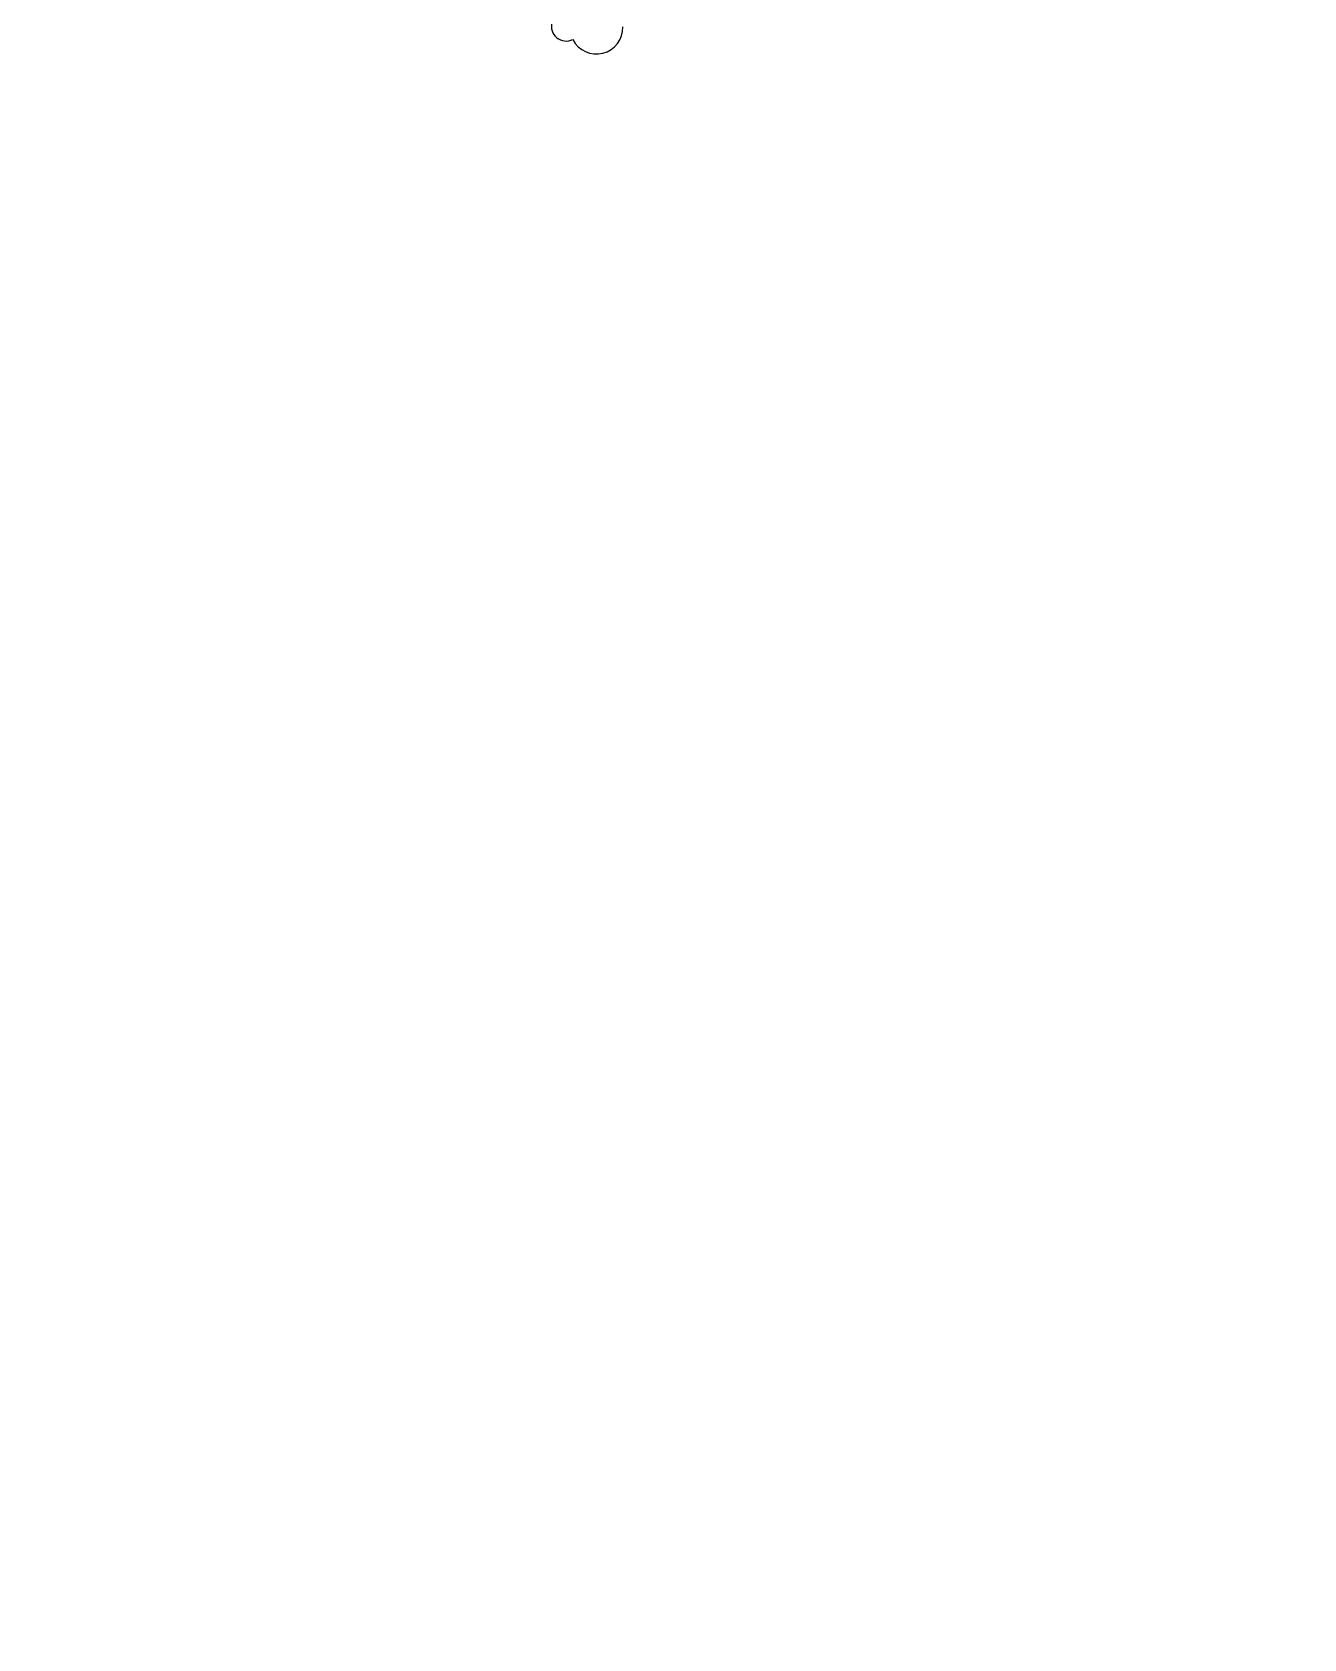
# Model space of a CAD drawing. Header units: metres. Extents: x 2682525 to 2683550, y 1250555 to 1251328.
# Drawn here: x 2683110.31 to 2683118.55, y 1250871.95 to 1250882.35 of the extents above; entities that cross this region are included whole.
import ezdxf

# ---------------------------------------------------------------- set-up
doc = ezdxf.new("R2010")
doc.units = ezdxf.units.M
doc.header["$PDMODE"] = 2
doc.header["$PDSIZE"] = -2
for name, pattern in [('IMPORT-_24_ISO-02 Strichlinie _2_', [38.09999999999999, 30.47999999999999, -7.619999999999998]), ('IMPORT-_25_VW-01 Strichlinie kurz _2_', [21.165312, 10.580624, -10.584688]), ('Verdeckt', [3, 2, -0.9999999999999999]), ('Verdeckt 0_75', [1.5, 0.75, -0.75])]:
    doc.linetypes.add(name, pattern=pattern)
for name, color, linetype, lineweight, true_color in [('2458 A U1_dwg-1', 9, 'Continuous', 18, 0x808080), ('_24_800 Beschriftung-1_100-Text-2', 1, 'Continuous', 18, 0xff0000), ('_24_Keine-1', 1, 'IMPORT-_24_ISO-02 Strichlinie _2_', 18, 0xff0000), ('_25_200 Materialien-Beton', 9, 'Continuous', 18, 0x808080), ('_25_200 Materialien-Fertigbeton', 9, 'Continuous', 18, 0x808080), ('_25_300 Bauteile 3D-Raum-NGF Nettogeschossfläche', 9, 'Continuous', 18, 0x808080), ('_25_300 Bauteile 3D-Stuetze', 9, 'Continuous', 18, 0x808080), ('_25_300 Bauteile 3D-Wand Innen', 9, 'Continuous', 18, 0x808080), ('_25_500 Technik-Kanalisation Schächte', 9, 'Continuous', 18, 0x808080), ('_25_600 Situation-Baulinie', 9, 'Continuous', 18, 0x808080), ('_25_700 Aemter-Feuerpolizei-Fluchtweg', 9, 'IMPORT-_25_VW-01 Strichlinie kurz _2_', 18, 0x808080), ('_25_Keine', 9, 'Continuous', 18, 0x808080), ('Bemassung', 9, 'Continuous', 18, 0x808080), ('G-____-REVC-OTLN-1', 1, 'Continuous', 18, 0xff0000)]:
    doc.layers.add(name, color=color, linetype=linetype, lineweight=lineweight, true_color=true_color)
for name, color, linetype, lineweight in [('A-____-____-DIMS', 7, 'Continuous', 9), ('A-DETL-____-MBND', 7, 'Verdeckt 0_75', 18), ('Bemassung-1', 7, 'Continuous', 18), ('G-____-____-SYMB-1', 7, 'Verdeckt', 9)]:
    doc.layers.add(name, color=color, linetype=linetype, lineweight=lineweight)
doc.styles.add('Arial_31', font='arial.ttf', dxfattribs={"width": 0.9, "height": 200})
doc.styles.add('ISOCP', font='isocp___.ttf', dxfattribs={"height": 352.4103009259259})
doc.styles.add('ISOCP_2', font='isocp___.ttf', dxfattribs={"height": 125.8608217592593})
doc.dimstyles.new('2_0_mm_-_Arial', dxfattribs={"dimscale": 304.8, "dimtxt": 204.051879991394, "dimasz": 0.2460629921259842, "dimexe": 0.3280839895013123, "dimexo": 0.3280840109072179, "dimgap": 0.08202099737532807, "dimtad": 1, "dimdec": 1, "dimlfac": 0.001, "dimrnd": 0.09999999999999999, "dimzin": 0, "dimdsep": 46, "dimtxsty": 'Arial_31', "dimblk1": 'OBLIQUE', "dimblk2": 'OBLIQUE', "dimsah": 1, "dimcen": 0.09, "dimdle": 0.3280839895013123, "dimazin": 0, "dimtfac": 1, "dimtdec": 4, "dimtix": 1, "dimtmove": 0, "dimatfit": 3, "dimfxl": 1, "dimtvp": 1, "dimtfill": 1, "dimtolj": 1, "dimtzin": 0, "dimarcsym": 2})
doc.dimstyles.new('2_0_mm_-_Arial_1', dxfattribs={"dimscale": 304.8, "dimtxt": 204.051879991394, "dimasz": 0.2460629921259842, "dimexe": 0.3280839895013123, "dimexo": 0.3280840109072179, "dimgap": 0.08202099737532807, "dimtad": 1, "dimdec": 1, "dimlfac": 0.001, "dimrnd": 0.09999999999999999, "dimzin": 0, "dimdsep": 46, "dimtxsty": 'Arial_31', "dimblk1": 'OBLIQUE', "dimblk2": 'OBLIQUE', "dimsah": 1, "dimcen": 0.09, "dimdle": 0.3280839895013123, "dimazin": 0, "dimtfac": 1, "dimtdec": 4, "dimtix": 1, "dimtmove": 2, "dimatfit": 3, "dimfxl": 1, "dimtvp": 1, "dimtfill": 1, "dimtolj": 1, "dimtzin": 0, "dimarcsym": 2})

# ---------------------------------------------------------------- blocks, each defined once
blk = doc.blocks.new('2458 A U1_dwg_VW_SLASH-9044875-U01 Bodenplatte')
at = {"layer": 'Bemassung'}
for p, q in [((-56675.30777390701, -33606.62853253313), (-56887.5489848445, -33606.62853253313)), ((-56719.18117315031, -33550.50193177645), (-56831.43437466369, -33662.75513328982))]:
    blk.add_line(p, q, dxfattribs=at)
blk = doc.blocks.new('2458 A U1_dwg_VW_SLASH-9044877-U01 Bodenplatte')
at = {"layer": 'Bemassung'}
for p, q in [((-51225.30777390699, -33606.62853253308), (-51437.54898484446, -33606.62853253308)), ((-51269.18117315028, -33550.5019317764), (-51381.43437466365, -33662.75513328977))]:
    blk.add_line(p, q, dxfattribs=at)
blk = doc.blocks.new('2458 A U1_dwg_VW_SLASH-9044878-U01 Bodenplatte')
at = {"layer": 'Bemassung'}
for p, q in [((-56875.30777390698, -33606.62853253308), (-56663.0665629695, -33606.62853253308)), ((-56831.43437466369, -33662.75513328977), (-56719.18117315031, -33550.5019317764))]:
    blk.add_line(p, q, dxfattribs=at)
blk = doc.blocks.new('2458 A U1_dwg_VW_SLASH-9044880-U01 Bodenplatte')
at = {"layer": 'Bemassung'}
for p, q in [((-51425.30777390695, -33606.62853253308), (-51213.06656296946, -33606.62853253308)), ((-51381.43437466365, -33662.75513328976), (-51269.18117315028, -33550.50193177639))]:
    blk.add_line(p, q, dxfattribs=at)
blk = doc.blocks.new('2458 A U1_dwg_VW_SLASH-9044981-U01 Bodenplatte')
at = {"layer": 'Bemassung'}
for p, q in [((-56944.18117315027, -32550.50193177641), (-57056.43437466364, -32662.75513328977)), ((-56900.30777390696, -32606.62853253309), (-57112.54898484445, -32606.62853253309))]:
    blk.add_line(p, q, dxfattribs=at)
blk = doc.blocks.new('2458 A U1_dwg_VW_SLASH-9044983-U01 Bodenplatte')
at = {"layer": 'Bemassung'}
for p, q in [((-56941.43437466365, -32662.75513328992), (-56829.18117315029, -32550.50193177655)), ((-56985.30777390695, -32606.62853253324), (-56773.06656296948, -32606.62853253324))]:
    blk.add_line(p, q, dxfattribs=at)
blk = doc.blocks.new('2458 A U1_dwg_VW_SLASH-9044984-U01 Bodenplatte')
at = {"layer": 'Bemassung'}
for p, q in [((-56944.18117315027, -32550.50193177655), (-57056.43437466364, -32662.75513328992)), ((-56900.30777390696, -32606.62853253324), (-57112.54898484445, -32606.62853253324))]:
    blk.add_line(p, q, dxfattribs=at)
blk = doc.blocks.new('2458 A U1_dwg_VW_SLASH-9044985-U01 Bodenplatte')
at = {"layer": 'Bemassung'}
for p, q in [((-56721.43437466364, -32662.75513328992), (-56609.18117315027, -32550.50193177655)), ((-56765.30777390693, -32606.62853253324), (-56553.06656296946, -32606.62853253324))]:
    blk.add_line(p, q, dxfattribs=at)
blk = doc.blocks.new('2458 A U1_dwg_VW_SLASH-9044986-U01 Bodenplatte')
at = {"layer": 'Bemassung'}
for p, q in [((-56829.18117315029, -32550.50193177655), (-56941.43437466365, -32662.75513328992)), ((-56785.30777390699, -32606.62853253324), (-56997.54898484446, -32606.62853253324))]:
    blk.add_line(p, q, dxfattribs=at)
blk = doc.blocks.new('2458 A U1_dwg_VW_SLASH-9044987-U01 Bodenplatte')
at = {"layer": 'Bemassung'}
for p, q in [((-56606.43437466364, -32662.75513328993), (-56494.18117315027, -32550.50193177657)), ((-56650.30777390694, -32606.62853253325), (-56438.06656296946, -32606.62853253325))]:
    blk.add_line(p, q, dxfattribs=at)
blk = doc.blocks.new('2458 A U1_dwg_VW_SLASH-9044988-U01 Bodenplatte')
at = {"layer": 'Bemassung'}
for p, q in [((-56609.18117315027, -32550.50193177657), (-56721.43437466364, -32662.75513328993)), ((-56565.30777390697, -32606.62853253325), (-56777.54898484446, -32606.62853253325))]:
    blk.add_line(p, q, dxfattribs=at)
blk = doc.blocks.new('2458 A U1_dwg_VW_SLASH-9044989-U01 Bodenplatte')
at = {"layer": 'Bemassung'}
for p, q in [((-53994.18117315028, -32550.50193177657), (-54106.43437466366, -32662.75513328994)), ((-53950.30777390698, -32606.62853253326), (-54162.54898484447, -32606.62853253326))]:
    blk.add_line(p, q, dxfattribs=at)
blk = doc.blocks.new('2458 A U1_dwg_VW_SLASH-9044990-U01 Bodenplatte')
at = {"layer": 'Bemassung'}
for p, q in [((-56606.43437466364, -32662.75513328994), (-56494.18117315027, -32550.50193177657)), ((-56650.30777390694, -32606.62853253326), (-56438.06656296946, -32606.62853253326))]:
    blk.add_line(p, q, dxfattribs=at)
blk = doc.blocks.new('2458 A U1_dwg_VW_SLASH-9044991-U01 Bodenplatte')
at = {"layer": 'Bemassung'}
for p, q in [((-51494.18117315026, -32550.50193177673), (-51606.43437466364, -32662.75513329009)), ((-51450.30777390696, -32606.62853253341), (-51662.54898484445, -32606.62853253341))]:
    blk.add_line(p, q, dxfattribs=at)
blk = doc.blocks.new('2458 A U1_dwg_VW_SLASH-9044992-U01 Bodenplatte')
at = {"layer": 'Bemassung'}
for p, q in [((-54106.43437466366, -32662.75513329009), (-53994.18117315028, -32550.50193177673)), ((-54150.30777390695, -32606.62853253341), (-53938.06656296947, -32606.62853253341))]:
    blk.add_line(p, q, dxfattribs=at)
blk = doc.blocks.new('2458 A U1_dwg_VW_SLASH-9044993-U01 Bodenplatte')
at = {"layer": 'Bemassung'}
for p, q in [((-51491.43437466365, -32662.75513329426), (-51379.18117315029, -32550.50193178089)), ((-51535.30777390695, -32606.62853253758), (-51323.06656296946, -32606.62853253758))]:
    blk.add_line(p, q, dxfattribs=at)
blk = doc.blocks.new('2458 A U1_dwg_VW_SLASH-9044994-U01 Bodenplatte')
at = {"layer": 'Bemassung'}
for p, q in [((-51494.18117315026, -32550.50193178089), (-51606.43437466364, -32662.75513329426)), ((-51450.30777390696, -32606.62853253758), (-51662.54898484445, -32606.62853253758))]:
    blk.add_line(p, q, dxfattribs=at)
blk = doc.blocks.new('2458 A U1_dwg_VW_SLASH-9044995-U01 Bodenplatte')
at = {"layer": 'Bemassung'}
for p, q in [((-51271.43437466365, -32662.75513329023), (-51159.18117315028, -32550.50193177686)), ((-51315.30777390694, -32606.62853253354), (-51103.06656296947, -32606.62853253354))]:
    blk.add_line(p, q, dxfattribs=at)
blk = doc.blocks.new('2458 A U1_dwg_VW_SLASH-9044996-U01 Bodenplatte')
at = {"layer": 'Bemassung'}
for p, q in [((-51379.18117315029, -32550.50193177686), (-51491.43437466365, -32662.75513329023)), ((-51335.30777390698, -32606.62853253354), (-51547.54898484446, -32606.62853253354))]:
    blk.add_line(p, q, dxfattribs=at)
blk = doc.blocks.new('2458 A U1_dwg_VW_SLASH-9044997-U01 Bodenplatte')
at = {"layer": 'Bemassung'}
for p, q in [((-51156.43437466362, -32662.75513329025), (-51044.18117315025, -32550.50193177687)), ((-51200.30777390691, -32606.62853253356), (-50988.06656296943, -32606.62853253356))]:
    blk.add_line(p, q, dxfattribs=at)
blk = doc.blocks.new('2458 A U1_dwg_VW_SLASH-9044998-U01 Bodenplatte')
at = {"layer": 'Bemassung'}
for p, q in [((-51159.18117315028, -32550.50193177687), (-51271.43437466365, -32662.75513329025)), ((-51115.30777390699, -32606.62853253356), (-51327.54898484446, -32606.62853253356))]:
    blk.add_line(p, q, dxfattribs=at)
blk = doc.blocks.new('2458 A U1_dwg_VW_SLASH-9045000-U01 Bodenplatte')
at = {"layer": 'Bemassung'}
for p, q in [((-51156.43437466362, -32662.75513329025), (-51044.18117315025, -32550.50193177687)), ((-51200.30777390691, -32606.62853253356), (-50988.06656296943, -32606.62853253356))]:
    blk.add_line(p, q, dxfattribs=at)
blk = doc.blocks.new('2458 A U1_dwg_VW_SLASH-9045337-U01 Bodenplatte')
at = {"layer": 'Bemassung'}
for p, q in [((-56829.1811731503, -33050.50193177616), (-56941.43437466368, -33162.75513328954)), ((-56785.30777390701, -33106.62853253285), (-56997.54898484449, -33106.62853253285))]:
    blk.add_line(p, q, dxfattribs=at)
blk = doc.blocks.new('2458 A U1_dwg_VW_SLASH-9045339-U01 Bodenplatte')
at = {"layer": 'Bemassung'}
for p, q in [((-56721.43437466367, -33162.75513328986), (-56609.18117315031, -33050.5019317765)), ((-56765.30777390697, -33106.62853253318), (-56553.06656296949, -33106.62853253318))]:
    blk.add_line(p, q, dxfattribs=at)
blk = doc.blocks.new('2458 A U1_dwg_VW_SLASH-9045340-U01 Bodenplatte')
at = {"layer": 'Bemassung'}
for p, q in [((-56829.1811731503, -33050.5019317765), (-56941.43437466368, -33162.75513328986)), ((-56785.30777390701, -33106.62853253318), (-56997.54898484449, -33106.62853253318))]:
    blk.add_line(p, q, dxfattribs=at)
blk = doc.blocks.new('2458 A U1_dwg_VW_SLASH-9045341-U01 Bodenplatte')
at = {"layer": 'Bemassung'}
for p, q in [((-51379.18117315029, -33050.5019317765), (-51491.43437466365, -33162.75513328986)), ((-51335.30777390698, -33106.62853253318), (-51547.54898484446, -33106.62853253318))]:
    blk.add_line(p, q, dxfattribs=at)
blk = doc.blocks.new('2458 A U1_dwg_VW_SLASH-9045342-U01 Bodenplatte')
at = {"layer": 'Bemassung'}
for p, q in [((-56721.43437466367, -33162.75513328986), (-56609.18117315031, -33050.5019317765)), ((-56765.30777390697, -33106.62853253318), (-56553.06656296949, -33106.62853253318))]:
    blk.add_line(p, q, dxfattribs=at)
blk = doc.blocks.new('2458 A U1_dwg_VW_SLASH-9045343-U01 Bodenplatte')
at = {"layer": 'Bemassung'}
for p, q in [((-51271.43437466365, -33162.75513329009), (-51159.18117315028, -33050.50193177672)), ((-51315.30777390694, -33106.6285325334), (-51103.06656296947, -33106.6285325334))]:
    blk.add_line(p, q, dxfattribs=at)
blk = doc.blocks.new('2458 A U1_dwg_VW_SLASH-9045344-U01 Bodenplatte')
at = {"layer": 'Bemassung'}
for p, q in [((-51379.18117315029, -33050.50193177672), (-51491.43437466365, -33162.75513329009)), ((-51335.30777390698, -33106.6285325334), (-51547.54898484446, -33106.6285325334))]:
    blk.add_line(p, q, dxfattribs=at)
blk = doc.blocks.new('2458 A U1_dwg_VW_SLASH-9045346-U01 Bodenplatte')
at = {"layer": 'Bemassung'}
for p, q in [((-51271.43437466365, -33162.75513329007), (-51159.18117315028, -33050.50193177671)), ((-51315.30777390694, -33106.62853253339), (-51103.06656296947, -33106.62853253339))]:
    blk.add_line(p, q, dxfattribs=at)
blk = doc.blocks.new('2458 A U1_dwg-9041719-U01 Bodenplatte')
at = {"layer": '_25_200 Materialien-Beton'}
h = blk.add_hatch(dxfattribs=at)
h.set_pattern_fill('FP_1', color=256, style=0, pattern_type=2)
h.set_pattern_definition([(18.233, (0, 0), (18.77292067800844, -56.98752011815572), []), (288.233, (0, 0), (63.31313485127099, 20.85671487326738), [])])
h.paths.add_polyline_path([(-48500.30777385936, -36217.6290787884), (-48500.30777385938, -35967.62907878838), (-78601.4182032127, -35967.62907878839), (-78601.4182032127, -36217.6290787884), (-55914.7249122979, -36217.6290787884)])
at = {"layer": '_25_200 Materialien-Fertigbeton'}
h = blk.add_hatch(dxfattribs=at)
h.set_pattern_fill('FP_28', color=256, style=0, pattern_type=2)
h.set_pattern_definition([(270, (-56775.308, -31742.675), (50, 3.061616997868383e-15), []), (0, (-56775.308, -31742.675), (0, -50), [])])
h.paths.add_polyline_path([(-56775.30777390704, -31957.67519800754), (-56746.83767894577, -31953.92703889933), (-56720.30777390705, -31942.93799242382), (-56697.52602797653, -31925.45694393806), (-56680.04497949076, -31902.67519800755), (-56669.05593301525, -31876.14529296881), (-56665.30777390705, -31847.67519800754), (-56665.30777390705, -31637.67519800754), (-56669.05593301525, -31609.20510304626), (-56680.04497949076, -31582.67519800754), (-56697.52602797653, -31559.89345207702), (-56720.30777390705, -31542.41240359125), (-56746.83767894577, -31531.42335711574), (-56775.30777390704, -31527.67519800753), (-56803.77786886832, -31531.42335711574), (-56830.30777390704, -31542.41240359125), (-56853.08951983757, -31559.89345207702), (-56870.57056832334, -31582.67519800754), (-56881.55961479885, -31609.20510304626), (-56885.30777390706, -31637.67519800754), (-56885.30777390706, -31847.67519800754), (-56881.55961479885, -31876.14529296881), (-56870.57056832334, -31902.67519800755), (-56853.08951983757, -31925.45694393806), (-56830.30777390704, -31942.93799242382), (-56803.77786886832, -31953.92703889933)])
h = blk.add_hatch(dxfattribs=at)
h.set_pattern_fill('FP_35', color=256, style=0, pattern_type=2)
h.set_pattern_definition([(270, (-51325.308, -31742.675), (50, 3.061616997868383e-15), []), (0, (-51325.308, -31742.675), (0, -50), [])])
h.paths.add_polyline_path([(-51325.30777390702, -31957.67519800755), (-51296.83767894575, -31953.92703889935), (-51270.30777390701, -31942.93799242384), (-51247.52602797651, -31925.45694393808), (-51230.04497949075, -31902.67519800756), (-51219.05593301524, -31876.14529296882), (-51215.30777390704, -31847.67519800755), (-51215.30777390704, -31637.67519800755), (-51219.05593301524, -31609.20510304628), (-51230.04497949075, -31582.67519800755), (-51247.52602797651, -31559.89345207703), (-51270.30777390701, -31542.41240359126), (-51296.83767894575, -31531.42335711575), (-51325.30777390702, -31527.67519800755), (-51353.77786886831, -31531.42335711575), (-51380.30777390703, -31542.41240359126), (-51403.08951983754, -31559.89345207703), (-51420.57056832332, -31582.67519800755), (-51431.55961479883, -31609.20510304628), (-51435.30777390703, -31637.67519800755), (-51435.30777390703, -31847.67519800755), (-51431.55961479883, -31876.14529296882), (-51420.57056832332, -31902.67519800756), (-51403.08951983754, -31925.45694393808), (-51380.30777390703, -31942.93799242384), (-51353.77786886831, -31953.92703889935)])
at = {"layer": '_24_Keine-1', "flags": 128}
blk.add_lwpolyline([(-120346.04804202, -37184.60759412197), (-79100.88624511052, -37184.60759412197), (-44387.89335349894, -37184.60759412197), (-34398.49231407593, -37203.06322460497), (-15063.83701333332, -36526.14934421361), (-8041.731119435301, -36152.02896011105)], dxfattribs=at)
blk.add_lwpolyline([(-120346.04804202, -37184.60759412197), (-79100.88624511052, -37184.60759412197), (-44387.89335349894, -37184.60759412197), (-34398.49231407593, -37203.06322460497), (-15063.83701333332, -36526.14934421361), (-8041.731119435301, -36152.02896011105)], dxfattribs=at)
at = {"layer": '_25_200 Materialien-Beton', "flags": 128}
for points in [[(-18304.1090539221, -33460.46579612361), (-18304.1090539221, -36217.62907878838), (-48500.30777385931, -36217.62907878838), (-78601.41820321263, -36217.62907878838), (-101147.9999999997, -36217.62907878838), (-108898, -36217.62907878838), (-118724.255066365, -36217.62907878838), (-118724.255066365, -27248.6188122859), (-117524.2550665291, -27248.6188122859), (-117524.2550665291, -24902.67338658694)], [(-45650.307773881, -30877.67519800747), (-45650.307773881, -35967.62907878837), (-48500.30777385931, -35967.62907878837), (-78601.41820321263, -35967.62907878837), (-101147.9999999998, -35967.62907878837), (-108898, -35967.62907878837), (-118474.255066365, -35967.62907878837), (-118474.255066365, -27498.61881228587), (-117274.2550665292, -27498.61881228587), (-117274.2550665292, -24902.84229519893)]]:
    blk.add_lwpolyline(points, dxfattribs=at)
at = {"layer": '_25_200 Materialien-Fertigbeton'}
for p, q in [((-56885.30777390698, -31637.67519800751), (-56885.30777390698, -31847.67519800751)), ((-56665.30777390698, -31847.67519800751), (-56665.30777390698, -31637.67519800751)), ((-51435.30777390697, -31637.67519800752), (-51435.30777390697, -31847.67519800752)), ((-51215.30777390697, -31847.67519800752), (-51215.30777390697, -31637.67519800752))]:
    blk.add_line(p, q, dxfattribs=at)
for centre, radius, start, end in [((-56775.30777390698, -31637.67519800751), 110, 90, 180), ((-56775.30777390698, -31637.67519800751), 110, 0, 90), ((-51325.30777390697, -31637.67519800752), 110, 90, 180), ((-51325.30777390697, -31637.67519800752), 110, 0, 90), ((-56775.30777390698, -31847.67519800751), 110, 180, 269.9999999999996), ((-56775.30777390698, -31847.67519800751), 110, 269.9999999999996, 0), ((-51325.30777390697, -31847.67519800752), 110, 180, 269.9999999999996), ((-51325.30777390697, -31847.67519800752), 109.9999999999927, 269.9999999999996, 0)]:
    blk.add_arc(centre, radius, start, end, dxfattribs=at)
at = {"layer": '_25_300 Bauteile 3D-Raum-NGF Nettogeschossfläche', "flags": 128}
blk.add_lwpolyline([(-78601.41820321049, -35967.62907878838), (-45650.3077738728, -35967.62907878838), (-45650.3077738728, -28020.37095639616)], dxfattribs=at)
at = {"layer": '_25_300 Bauteile 3D-Stuetze'}
for p, q in [((-56775.30777390698, -31477.67519800751), (-56775.30777390698, -32007.6751980075)), ((-57040.30777390698, -31742.67519800751), (-56510.30777390698, -31742.67519800751))]:
    blk.add_line(p, q, dxfattribs=at)
at = {"layer": '_25_300 Bauteile 3D-Wand Innen', "flags": 128}
for points in [[(-18304.1090539221, -33460.46579612361), (-18304.1090539221, -36217.62907878838), (-48500.30777385931, -36217.62907878838), (-78601.41820321263, -36217.62907878838), (-101147.9999999997, -36217.62907878838), (-108898, -36217.62907878838), (-118724.255066365, -36217.62907878838), (-118724.255066365, -27248.6188122859), (-117524.2550665291, -27248.6188122859), (-117524.2550665291, -24902.67338658694)], [(-45650.307773881, -30877.67519800747), (-45650.307773881, -35967.62907878837), (-48500.30777385931, -35967.62907878837), (-78601.41820321263, -35967.62907878837), (-78609.07370373263, -35967.62907878837)]]:
    blk.add_lwpolyline(points, dxfattribs=at)
at = {"layer": '_25_500 Technik-Kanalisation Schächte', "flags": 128}
blk.add_lwpolyline([(-48470.30777472434, -27882.65213969124), (-48470.30777472434, -28032.65213969498), (-75781.4182023694, -28032.65213969498), (-75781.4182023694, -27882.65213969411)], close=True, dxfattribs=at)
at = {"layer": '_25_600 Situation-Baulinie', "flags": 128}
blk.add_lwpolyline([(-39998.30878082777, -19697.6751988499), (-28728.35925969961, -19697.6751988499), (-28728.35925969961, -15650.46579640768), (-31328.35925987479, -15650.46579640768), (-31328.35925987479, -7749.77864224621), (-18478.89012047552, -7749.77864224621), (-18478.89012047552, -6190.465796475198), (-8478.890120348786, -6190.465796475198), (-8478.890120348786, -13050.46579667138), (-9678.89012010524, -13050.46579667138), (-9678.89012010524, -26600.46579642589), (-8478.890120445896, -26600.46579642589), (-8478.890120445896, -33460.46579628942), (-18304.10905391994, -33460.46579628942), (-18304.10905391994, -36217.6290792397), (-118724.2550663652, -36217.6290792397), (-118724.2550663652, -27248.61881228595), (-117524.2550665293, -27248.61881228595), (-117524.2550665293, -21873.83377174422)], dxfattribs=at)
at = {"layer": '_25_700 Aemter-Feuerpolizei-Fluchtweg'}
blk.add_line((-64958.99205856978, -21262.22230178571), (-45650.3077739071, -35967.6290765606), dxfattribs=at)
at = {"layer": '_25_Keine'}
for p, q in [((-51325.30777390697, -31477.67519800751), (-51325.30777390697, -32007.67519800752)), ((-51590.30777390697, -31742.67519800752), (-51060.30777390697, -31742.67519800752))]:
    blk.add_line(p, q, dxfattribs=at)
at = {"layer": '_25_Keine', "flags": 128}
for points in [[(-59567.15951211988, -30857.67519800749), (-57000.30777390696, -30857.67519800749), (-57000.30777390696, -35857.67519800749), (-59567.15951211988, -35857.67519800749)], [(-56550.30777390698, -30857.67519800749), (-54050.30777390699, -30857.67519800749), (-54050.30777390699, -35857.67519800749), (-56550.30777390698, -35857.67519800749)], [(-54050.30777390698, -30857.6751980075), (-51550.30777390698, -30857.6751980075), (-51550.30777390698, -35857.6751980075), (-54050.30777390697, -35857.6751980075)], [(-51100.30777390694, -30857.67519800747), (-48600.30777390695, -30857.67519800747), (-48600.30777390695, -35857.67519800747), (-51100.30777390694, -35857.67519800747)], [(-48600.30777390695, -30857.67519800746), (-46100.30777390694, -30857.67519800746), (-46100.30777390694, -35857.67519800747), (-48600.30777390695, -35857.67519800747)]]:
    blk.add_lwpolyline(points, close=True, dxfattribs=at)
at = {"layer": 'Bemassung'}
for p, q in [((-48582.54898566184, -28480.19259147581), (-75669.1769914319, -28480.19259147581)), ((-56997.54898484446, -32606.62853253324), (-57109.79019578198, -32606.62853253324)), ((-56777.54898484446, -32606.62853253325), (-56889.79019578196, -32606.62853253325)), ((-56773.06656296948, -32606.62853253324), (-56660.82535203196, -32606.62853253324)), ((-56553.06656296946, -32606.62853253324), (-56440.82535203196, -32606.62853253324)), ((-51547.54898484446, -32606.62853253354), (-51659.79019578196, -32606.62853253354)), ((-51327.54898484446, -32606.62853253356), (-51439.79019578197, -32606.62853253356)), ((-51323.06656296946, -32606.62853253758), (-51210.82535203196, -32606.62853253758)), ((-51103.06656296947, -32606.62853253354), (-50990.82535203196, -32606.62853253354)), ((-56665.30777390699, -33106.62853253318), (-56885.30777390698, -33106.62853253318)), ((-51215.30777390697, -33106.6285325334), (-51435.30777390697, -33106.6285325334)), ((-56887.5489848445, -33606.62853253313), (-64813.6217776082, -33606.62853253313)), ((-51437.54898484446, -33606.62853253308), (-56663.0665629695, -33606.62853253308)), ((-18416.35026483317, -39159.3730714009), (-118612.0138555708, -39159.3730714009))]:
    blk.add_line(p, q, dxfattribs=at)
at = {"layer": 'Bemassung', "flags": 128}
for points in [[(-47278.90107377427, -27373.61881234133), (-78489.17699227516, -27373.61881234133), (-78376.93578133766, -27373.61881234133)], [(-57224.79019578195, -32606.62853253324), (-57112.54898484445, -32606.62853253324), (-59454.91830118236, -32606.62853253324)], [(-56550.30777390696, -32606.62853253325), (-56665.30777390696, -32606.62853253325), (-56885.30777390697, -32606.62853253325), (-57000.30777390695, -32606.62853253325)], [(-54162.54898484447, -32606.62853253326), (-56438.06656296946, -32606.62853253326), (-56325.82535203196, -32606.62853253326)], [(-51774.79019578195, -32606.62853253758), (-51662.54898484445, -32606.62853253758), (-53938.06656296947, -32606.62853253758)], [(-51100.30777390693, -32606.62853253356), (-51215.30777390697, -32606.62853253356), (-51435.30777390697, -32606.62853253356), (-51550.30777390694, -32606.62853253356)], [(-46324.79019578195, -32606.62853255724), (-46212.54898484445, -32606.62853255724), (-50988.06656296943, -32606.62853255724), (-50875.82535203193, -32606.62853255724)], [(-57109.79019578199, -33106.62853253318), (-56997.54898484449, -33106.62853253318), (-64703.62177760818, -33106.62853253318), (-64591.38056667069, -33106.62853253318)], [(-51659.79019578196, -33106.6285325334), (-51547.54898484446, -33106.6285325334), (-56553.06656296949, -33106.6285325334), (-56440.82535203198, -33106.6285325334)], [(-45874.79019573431, -33106.62853255158), (-45762.54898479681, -33106.62853255158), (-51103.06656296947, -33106.62853255158), (-50990.82535203196, -33106.62853255158)], [(-45874.79019578215, -33606.62853255167), (-45762.54898484465, -33606.62853255167), (-51213.06656296946, -33606.62853255167)]]:
    blk.add_lwpolyline(points, dxfattribs=at)
for points in [[(-57000.30777390695, -32706.62853253321), (-57000.30777390695, -31745.67519800755)], [(-56885.30777390697, -32706.62853253321), (-56885.30777390697, -31745.67519800755)], [(-56665.30777390696, -32706.62853253323), (-56665.30777390696, -31745.67519800755)], [(-56550.30777390696, -32706.62853253323), (-56550.30777390696, -31745.67519800755)], [(-51435.30777390697, -32706.62853253353), (-51435.30777390697, -31745.67519800751)], [(-51435.30777390697, -33206.62853253338), (-51435.30777390697, -31745.67519800751)], [(-51325.30777390697, -33706.62853253305), (-51325.30777390697, -31745.67519800751)], [(-51215.30777390697, -32706.62853253354), (-51215.30777390697, -31745.67519800751)], [(-51215.30777390697, -33206.62853253337), (-51215.30777390697, -31745.67519800751)], [(-51100.30777390693, -32706.62853253354), (-51100.30777390693, -31745.67519800752)], [(-54050.30777390697, -32706.62853253339), (-54050.30777390697, -32120.46826537781)], [(-56885.30777390698, -33206.62853253316), (-56885.30777390698, -32245.6751980075)], [(-56775.30777390699, -33706.62853253306), (-56775.30777390699, -32245.67519800752)], [(-56665.30777390699, -33206.62853253316), (-56665.30777390699, -32245.6751980075)], [(-51550.30777390694, -32706.62853253756), (-51550.30777390694, -32173.56744366745)]]:
    blk.add_lwpolyline(points, close=True, dxfattribs=at)
for name in ['2458 A U1_dwg_VW_SLASH-9044981-U01 Bodenplatte', '2458 A U1_dwg_VW_SLASH-9044984-U01 Bodenplatte', '2458 A U1_dwg_VW_SLASH-9044986-U01 Bodenplatte', '2458 A U1_dwg_VW_SLASH-9044983-U01 Bodenplatte', '2458 A U1_dwg_VW_SLASH-9044988-U01 Bodenplatte', '2458 A U1_dwg_VW_SLASH-9044985-U01 Bodenplatte', '2458 A U1_dwg_VW_SLASH-9044987-U01 Bodenplatte', '2458 A U1_dwg_VW_SLASH-9044990-U01 Bodenplatte', '2458 A U1_dwg_VW_SLASH-9044989-U01 Bodenplatte', '2458 A U1_dwg_VW_SLASH-9044992-U01 Bodenplatte', '2458 A U1_dwg_VW_SLASH-9044991-U01 Bodenplatte', '2458 A U1_dwg_VW_SLASH-9044994-U01 Bodenplatte', '2458 A U1_dwg_VW_SLASH-9044996-U01 Bodenplatte', '2458 A U1_dwg_VW_SLASH-9044993-U01 Bodenplatte', '2458 A U1_dwg_VW_SLASH-9044998-U01 Bodenplatte', '2458 A U1_dwg_VW_SLASH-9044995-U01 Bodenplatte', '2458 A U1_dwg_VW_SLASH-9044997-U01 Bodenplatte', '2458 A U1_dwg_VW_SLASH-9045000-U01 Bodenplatte', '2458 A U1_dwg_VW_SLASH-9045337-U01 Bodenplatte', '2458 A U1_dwg_VW_SLASH-9045340-U01 Bodenplatte', '2458 A U1_dwg_VW_SLASH-9045339-U01 Bodenplatte', '2458 A U1_dwg_VW_SLASH-9045342-U01 Bodenplatte', '2458 A U1_dwg_VW_SLASH-9045341-U01 Bodenplatte', '2458 A U1_dwg_VW_SLASH-9045344-U01 Bodenplatte', '2458 A U1_dwg_VW_SLASH-9045343-U01 Bodenplatte', '2458 A U1_dwg_VW_SLASH-9045346-U01 Bodenplatte', '2458 A U1_dwg_VW_SLASH-9044875-U01 Bodenplatte', '2458 A U1_dwg_VW_SLASH-9044878-U01 Bodenplatte', '2458 A U1_dwg_VW_SLASH-9044877-U01 Bodenplatte', '2458 A U1_dwg_VW_SLASH-9044880-U01 Bodenplatte']:
    blk.add_blockref(name, (0, 0))
at = {"layer": '_24_800 Beschriftung-1_100-Text-2', "insert": (-54255.09202737404, -36847.04407729844), "char_height": 352.4103009259259, "width": 4878.694638694639, "attachment_point": 1, "rotation": 359.9784016907835, "line_spacing_factor": 1.478621465017729, "style": 'ISOCP'}
blk.add_mtext('Grenzabstand 5m', dxfattribs=at)
blk.add_mtext('Grenzabstand 5m', dxfattribs=at)
at = {"layer": 'Bemassung-1', "char_height": 125.8608217592593, "line_spacing_factor": 1.478621465017729, "style": 'ISOCP_2'}
for s, insert, width, attachment_point in [('5', (-57132.20529754612, -32318.07741661259), 118.4236817761332, 1), ('5', (-56368.25952756649, -32318.07741661264), 118.4236817761332, 1), ('5', (-50939.10503862474, -32318.07741661293), 118.4236817761332, 1), ('11', (-57287.14539170686, -32464.61537337516), 169.1766882516189, 1), ('22', (-56769.65885981103, -32462.96194792384), 236.8473635522664, 2), ('11', (-56523.19962172723, -32464.61537337521), 169.1766882516189, 1), ('22', (-51323.159746219, -32462.96194792413), 236.8473635522664, 2), ('11', (-51094.04513278549, -32464.6153733755), 169.1766882516189, 1), ('2.50', (-55300.30777390696, -32499.59525656556), 406.0240518038852, 2), ('2.50', (-52800.30777390696, -32499.59525656572), 406.0240518038852, 2), ('5.00', (-48600.30777390693, -32499.59525656584), 406.0240518038852, 2), ('5', (-51469.5335108356, -32833.96618356749), 118.4236817761332, 1), ('11', (-51624.47360499633, -32980.50414033006), 169.1766882516189, 1), ('22', (-56775.30777390699, -33000.66842182606), 236.8473635522664, 2), ('5.23', (-54050.30777390697, -32999.59525656549), 406.0240518038852, 2), ('22', (-51325.30777390697, -33000.66842182625), 236.8473635522664, 2), ('5.45', (-54050.30777390698, -33499.85281622793), 422.9417206290471, 2)]:
    blk.add_mtext(s, dxfattribs=dict(at, insert=insert, width=width, attachment_point=attachment_point))
blk = doc.blocks.new('_Oblique')
at = {"color": 0, "linetype": 'ByBlock', "lineweight": -2}
blk.add_line((-0.5, -0.5), (0.5, 0.5), dxfattribs=at)
blk = doc.blocks.new('*D1807')
at = {"layer": 'A-____-____-DIMS', "color": 0, "lineweight": -2, "transparency": 16777216}
for p, q in [((2683068.897622096, 1250867.009540824), (2683135.861756529, 1250900.785341326)), ((2683053.688199543, 1250859.338114525), (2683068.897622096, 1250867.009540824)), ((2683053.688199543, 1250859.338114525), (2682986.72406511, 1250825.562314023)), ((2683113.74310552, 1250778.098576879), (2683113.932022766, 1250777.724028246)), ((2683098.698719751, 1250770.099947516), (2683098.722600213, 1250770.052601948))]:
    blk.add_line(p, q, dxfattribs=at)
at = {"layer": 'A-____-____-DIMS', "color": 0, "lineweight": -2, "transparency": 16777216, "xscale": 74.99999999999999, "yscale": 74.99999999999999, "zscale": 74.99999999999999}
for p, rotation in [((2683068.897622096, 1250867.009540824), 206.7657572042305), ((2683053.688199543, 1250859.338114525), 26.76575720423048)]:
    blk.add_blockref('_Oblique', p, dxfattribs=dict(at, rotation=rotation))
at = {"layer": 'A-____-____-DIMS', "color": 0, "transparency": 16777216, "insert": (2683004.047613651, 1250976.668747653), "char_height": 200, "width": 911.641014607705, "attachment_point": 5, "rotation": 26.76575720423047, "style": 'Arial_31', "bg_fill": 3, "box_fill_scale": 1.1, "bg_fill_color": 256, "bg_fill_true_color": 13158600, "bg_fill_transparency": 0}
blk.add_mtext('\\A1;0.0', dxfattribs=at)
at = {"layer": 'Defpoints', "color": 0, "transparency": 16777216}
for p in [(2683068.708701911, 1250867.384095282), (2683068.897622096, 1250867.009540824), (2683053.664316143, 1250859.385465919)]:
    blk.add_point(p, dxfattribs=at)
blk = doc.blocks.new('*D1808')
at = {"layer": 'A-____-____-DIMS', "color": 0, "lineweight": -2, "transparency": 16777216}
for p, q in [((2683101.306229421, 1250883.356000871), (2683168.270363854, 1250917.131801374)), ((2683068.897622741, 1250867.009539544), (2683001.933488308, 1250833.233739042)), ((2683146.196746825, 1250794.355752247), (2683146.340630091, 1250794.070488293)), ((2683113.74310552, 1250778.098576879), (2683113.932023411, 1250777.724026967))]:
    blk.add_line(p, q, dxfattribs=at)
at = {"layer": 'A-____-____-DIMS', "color": 0, "transparency": 16777216, "insert": (2682617.72699169, 1250788.948338999), "char_height": 200, "width": 911.641014607705, "attachment_point": 1, "rotation": 26.76575720423047, "line_spacing_factor": 0.9417779076525878, "style": 'Arial_31', "bg_fill": 3, "box_fill_scale": 1.1, "bg_fill_color": 256, "bg_fill_true_color": 13158600, "bg_fill_transparency": 0}
blk.add_mtext('\\A1;0.0', dxfattribs=at)
at = {"layer": 'A-____-____-DIMS', "color": 0, "lineweight": -2, "transparency": 16777216}
blk.add_line((2683068.897622741, 1250867.009539544), (2683101.306229421, 1250883.356000871), dxfattribs=at)
at = {"layer": 'Defpoints', "color": 0, "transparency": 16777216}
for p in [(2683101.162343216, 1250883.641270651), (2683101.306229421, 1250883.356000871), (2683068.708701911, 1250867.384095282)]:
    blk.add_point(p, dxfattribs=at)
at = {"layer": 'A-____-____-DIMS', "color": 0, "lineweight": -2, "transparency": 16777216, "xscale": 74.99999999999999, "yscale": 74.99999999999999, "zscale": 74.99999999999999}
for p, rotation in [((2683101.306229421, 1250883.356000871), 206.7657572042305), ((2683068.897622741, 1250867.009539544), 26.76575720423048)]:
    blk.add_blockref('_Oblique', p, dxfattribs=dict(at, rotation=rotation))
blk = doc.blocks.new('*D1809')
at = {"layer": 'A-____-____-DIMS', "color": 0, "lineweight": -2, "transparency": 16777216}
for p, q in [((2683132.910514814, 1250899.296771893), (2683199.874649247, 1250933.072572396)), ((2683101.30623005, 1250883.355999624), (2683132.910514814, 1250899.296771893)), ((2683101.30623005, 1250883.355999624), (2683034.342095617, 1250849.580199121)), ((2683177.801724807, 1250810.295150137), (2683177.944915484, 1250810.011259315)), ((2683146.196746825, 1250794.355752247), (2683146.34063072, 1250794.070487046))]:
    blk.add_line(p, q, dxfattribs=at)
at = {"layer": 'A-____-____-DIMS', "color": 0, "lineweight": -2, "transparency": 16777216, "xscale": 74.99999999999999, "yscale": 74.99999999999999, "zscale": 74.99999999999999}
for p, rotation in [((2683132.910514814, 1250899.296771893), 206.7657572042305), ((2683101.30623005, 1250883.355999624), 26.76575720423048)]:
    blk.add_blockref('_Oblique', p, dxfattribs=dict(at, rotation=rotation))
at = {"layer": 'A-____-____-DIMS', "color": 0, "transparency": 16777216, "insert": (2683059.863075263, 1251004.821305737), "char_height": 200, "width": 911.641014607705, "attachment_point": 5, "rotation": 26.76575720423047, "style": 'Arial_31', "bg_fill": 3, "box_fill_scale": 1.1, "bg_fill_color": 256, "bg_fill_true_color": 13158600, "bg_fill_transparency": 0}
blk.add_mtext('\\A1;0.0', dxfattribs=at)
at = {"layer": 'Defpoints', "color": 0, "transparency": 16777216}
for p in [(2683132.767321199, 1250899.58066854), (2683132.910514814, 1250899.296771893), (2683101.162343216, 1250883.641270651)]:
    blk.add_point(p, dxfattribs=at)
blk = doc.blocks.new('Family - ___-9052579-U01 Bodenplatte')
at = {"layer": 'G-____-REVC-OTLN-1'}
for centre, radius, start, end in [((-51770.59466395932, -28528.19842889424), 96.02950852838975, 138.189685104221, 269.9999999999996), ((-51599.71231101813, -28624.22793742263), 170.882352941182, 180, 334.7912347032406)]:
    blk.add_arc(centre, radius, start, end, dxfattribs=at)

msp = doc.modelspace()

# ---------------------------------------------------------------- linework, layer by layer
at = {"layer": 'A-DETL-____-MBND'}
msp.add_open_spline([(2683066.009390901, 1250869.679863096), (2683066.288205003, 1250869.551325586), (2683067.039320472, 1250869.18605556), (2683068.808618498, 1250868.554809036), (2683071.657237757, 1250869.494124548), (2683074.467321273, 1250871.018365242), (2683078.195421315, 1250872.859749516), (2683083.158512379, 1250875.383371573), (2683088.800458998, 1250878.256991499), (2683094.67246607, 1250881.112386641), (2683097.951854891, 1250882.94699488), (2683100.081408632, 1250883.879558791), (2683100.187642982, 1250884.43076455), (2683100.919117485, 1250885.016465895), (2683101.844521929, 1250884.711114088), (2683103.967648854, 1250886.004076284), (2683109.204590926, 1250888.417601884), (2683115.754953569, 1250891.836530144), (2683122.446522959, 1250895.24131188), (2683126.497124689, 1250897.270196159), (2683129.520615935, 1250898.811156605), (2683132.804656584, 1250900.260438276), (2683134.067093911, 1250906.573856538), (2683135.558020153, 1250913.796773206), (2683138.657477513, 1250918.602886364), (2683139.889302063, 1250920.906158589)], degree=3, knots=[0, 0, 0, 0, 3.021816965252346, 8.2668153199768, 17.95102877688316, 30.86478291184385, 40.23480069127133, 58.74610483870741, 85.71719350426484, 102.6006594184549, 122.8063238274784, 123.1988405673681, 125.0105717409506, 127.673553189531, 131.444065486728, 133.3966811922206, 151.4499517304334, 188.9907190902837, 205.6325642785124, 225.4757952452216, 233.4027051389572, 239.3167187433414, 259.753894699282, 288.8823652494151, 314.5908583427087, 314.5908583427087, 314.5908583427087, 314.5908583427087], dxfattribs=at)
at = {"layer": 'G-____-____-SYMB-1'}
msp.add_line((2683051.248408886, 1250849.790160504), (2683152.079427231, 1250900.647952584), dxfattribs=at)

# ---------------------------------------------------------------- block references
at = {"layer": '2458 A U1_dwg-1', "xscale": 0.001, "yscale": 0.001, "zscale": 0.001, "rotation": 26.76575494316579}
msp.add_blockref('2458 A U1_dwg-9041719-U01 Bodenplatte', (2683147.144467305, 1250931.177239274), dxfattribs=at)

# ---------------------------------------------------------------- next in the draw order: dimensions: what is measured, and where the dimension line sits
at = {"layer": 'A-____-____-DIMS'}
dim = msp.add_linear_dim(base=(2683068.897622096, 1250867.009540824), p1=(2683053.664316142, 1250859.385465919), p2=(2683068.708701911, 1250867.384095282), angle=26.76575720423047, dimstyle='2_0_mm_-_Arial', override={"dimpost": '<>', "dimfxl": 17038.5332360565}, dxfattribs=at)
dim.commit()
dim.dimension.update_dxf_attribs({"geometry": '*D1807', "text_midpoint": (2683004.047613651, 1250976.668747653)})

# ---------------------------------------------------------------- next in the draw order: dimensions: what is measured, and where the dimension line sits
dim = msp.add_linear_dim(base=(2683101.306229421, 1250883.356000871), p1=(2683068.708701911, 1250867.384095282), p2=(2683101.162343216, 1250883.641270651), angle=26.76575720423047, dimstyle='2_0_mm_-_Arial_1', override={"dimpost": '<>', "dimfxl": 36297.85923366722}, dxfattribs=at)
dim.commit()
dim.dimension.update_dxf_attribs({"geometry": '*D1808', "text_midpoint": (2683084.754535631, 1250875.177022492), "dimtype": 160})

# ---------------------------------------------------------------- next in the draw order: dimensions: what is measured, and where the dimension line sits
dim = msp.add_linear_dim(base=(2683132.910514814, 1250899.296771893), p1=(2683101.162343216, 1250883.641270651), p2=(2683132.767321198, 1250899.58066854), angle=26.76575720423047, dimstyle='2_0_mm_-_Arial', override={"dimpost": '<>', "dimfxl": 35396.87893486193}, dxfattribs=at)
dim.commit()
dim.dimension.update_dxf_attribs({"geometry": '*D1809', "text_midpoint": (2683059.863075263, 1251004.821305737)})

# ---------------------------------------------------------------- next in the draw order: block references
at = {"layer": 'G-____-REVC-OTLN-1', "xscale": 0.001, "yscale": 0.001, "zscale": 0.001, "rotation": 26.76575494316579}
msp.add_blockref('Family - ___-9052579-U01 Bodenplatte', (2683147.144467305, 1250931.177239274), dxfattribs=at)

doc.saveas('drawing.dxf')
